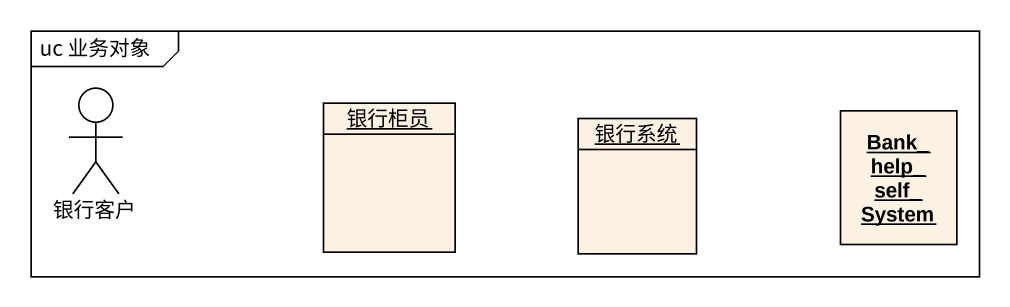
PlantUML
@startuml
mainframe uc 业务对象
allowmixing
hide circle
hide empty members
actor 银行客户
object 银行柜员
object 银行系统
object Bank_help_self_System
@enduml
